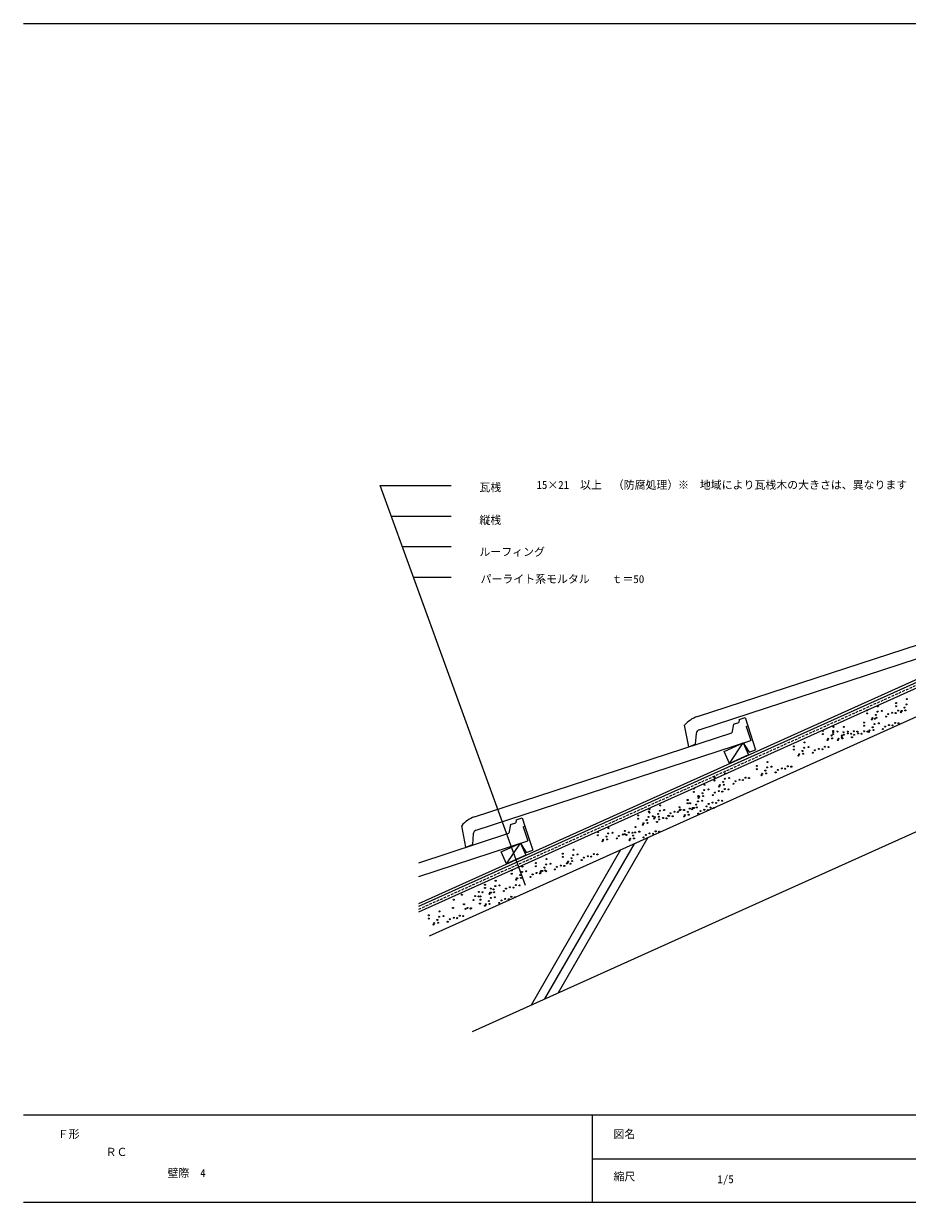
# Model space of a CAD drawing. Units: millimetres, scale not verified. Extents: x -198 to 202, y -140 to 130.
# Drawn here: x -197.6 to 4.9, y -140 to 130 of the extents above; entities that cross this region are included whole.
import ezdxf
from ezdxf.enums import TextEntityAlignment as Align

# ---------------------------------------------------------------- set-up
doc = ezdxf.new("R2010")
doc.units = ezdxf.units.MM
doc.header["$LTSCALE"] = 0.5
doc.linetypes.add('DASHED1', pattern=[1.8, 1.2, -0.6])
for name, color, linetype, lineweight in [('0-0', 5, 'Continuous', 18), ('0-1', 7, 'Continuous', 18), ('1-0', 7, 'Continuous', 18), ('1-1', 7, 'Continuous', 18), ('1-2', 3, 'Continuous', 18), ('1-4', 7, 'Continuous', 18)]:
    doc.layers.add(name, color=color, linetype=linetype, lineweight=lineweight)
doc.styles.add('ＭＳ ゴシック', font='')
doc.styles.get('ＭＳ ゴシック').set_extended_font_data('MS Gothic')

msp = doc.modelspace()

# ---------------------------------------------------------------- linework, layer by layer
at = {"layer": '0-0'}
for p, q in [((-197.5676, 130.0135), (202.4324, 130.0135)), ((202.4324, -119.9865), (-197.5676, -119.9865)), ((-67.2973, -119.9865), (-67.2973, -139.9865)), ((-67.2973, -129.9865), (10.5405, -129.9865)), ((202.4324, -139.9865), (-197.5676, -139.9865))]:
    msp.add_line(p, q, dxfattribs=at)
at = {"layer": '0-1'}
for p, q in [((-115.9081, 24.2135), (-99.6289, 24.2135)), ((-113.3603, 17.2135), (-99.6289, 17.2135)), ((-110.8125, 10.2135), (-99.6289, 10.2135)), ((-108.2647, 3.2135), (-99.6289, 3.2135))]:
    msp.add_line(p, q, dxfattribs=at)
at = {"layer": '1-0', "color": 3, "linetype": 'DASHED1'}
msp.add_line((-107.027, -72.8015), (77.7324, 10.3402), dxfattribs=at)
at = {"layer": '1-0'}
for p, q in [((-107.027, -73.4595), (78.2667, 9.9227)), ((-107.027, -72.1436), (71.4238, 8.1593)), ((-104.5648, -78.931), (78.2667, 3.3432)), ((-54.5559, -56.427), (-75.084, -91.9826)), ((-60.7959, -59.235), (-81.324, -94.7907)), ((-57.6759, -57.831), (-78.204, -93.3867))]:
    msp.add_line(p, q, dxfattribs=at)
for points in [[(-107.027, -71.4856), (71.1775, 8.7065), (71.4238, 8.1593)], [(-94.7161, -100.8171), (-35.909, -74.3539), (78.2667, -22.9748)]]:
    msp.add_lwpolyline(points, dxfattribs=at)
for centre in [(-1.8697, -26.3613), (2.3037, -25.6031), (2.3037, -26.3365), (4.2594, -26.6624), (4.6668, -25.929), (4.7483, -24.7068), (-4.3142, -27.2576), (-4.3142, -27.991), (-3.2549, -29.3762), (-3.092, -29.0503), (-2.5788, -29.1975), (-2.3586, -28.3169), (-2.1956, -28.9688), (-1.9512, -27.5835), (-0.9734, -27.4206), (0.0045, -28.7243), (0.4933, -28.1539), (1.3897, -27.828), (2.2045, -27.9095), (2.7749, -27.3391), (3.363, -27.7217), (3.526, -27.3958), (3.5898, -27.4206), (4.4223, -27.3143), (-14.4776, -31.9847), (-12.1145, -32.3106), (-12.114, -31.9847), (-12.033, -31.0884), (-11.1367, -32.1477), (-9.7509, -32.3106), (-9.6695, -31.0884), (-8.7731, -32.1477), (-7.3884, -32.0662), (-6.5735, -32.1477), (-5.0248, -32.0662), (-5.0233, -30.0939), (-5.0233, -30.8272), (-4.21, -32.1477), (-3.964, -32.2125), (-3.801, -31.8865), (-3.0677, -31.1532), (-2.9047, -31.8051), (-2.6603, -30.4198), (-1.6824, -30.2568), (-0.7046, -31.5606), (-0.2157, -30.9902), (0.6806, -30.6643), (1.4955, -30.7458), (2.0659, -30.1754), (2.8807, -30.2568), (-18.651, -34.6337), (-14.4776, -32.7181), (-13.4183, -34.1033), (-13.2553, -33.7774), (-12.5219, -33.044), (-12.359, -33.6959), (-12.114, -32.7181), (-11.0547, -34.1033), (-10.8917, -33.7774), (-10.1589, -33.4514), (-10.1584, -33.044), (-9.9954, -33.6959), (-9.6699, -32.881), (-8.7736, -32.5551), (-7.9588, -32.6366), (-7.7953, -33.4514), (-7.3064, -32.881), (-6.4101, -32.5551), (-5.5952, -32.6366), (-21.0955, -35.53), (-21.0955, -36.2634), (-20.0362, -37.6487), (-19.8732, -37.3227), (-19.1399, -36.5894), (-18.9769, -37.2412), (-18.7325, -35.856), (-17.7546, -35.693), (-16.7768, -36.9968), (-16.2879, -36.4264), (-15.3916, -36.1004), (-14.5767, -36.1819), (-14.0063, -35.6115), (-13.1915, -35.693), (-29.6043, -40.0208), (-27.2413, -40.3468), (-27.1598, -39.1245), (-26.2635, -40.1838), (-23.9004, -40.5912), (-22.5152, -40.1023), (-21.7003, -40.1838), (-39.2949, -42.6207), (-36.9319, -42.9467), (-36.8504, -41.7244), (-35.9541, -42.7837), (-33.591, -43.1911), (-32.7762, -43.2726), (-32.2058, -42.7022), (-31.3909, -42.7837), (-29.6043, -40.7542), (-28.545, -42.1394), (-28.3821, -41.8135), (-27.6487, -41.0801), (-27.4857, -41.732), (-25.2856, -41.4875), (-24.7967, -40.9171), (-23.0856, -40.6727), (-44.0221, -45.2207), (-44.0221, -45.954), (-41.659, -45.5466), (-41.5775, -44.3243), (-40.6812, -45.3836), (-39.2949, -43.3541), (-38.3181, -45.791), (-38.2356, -44.7393), (-38.0727, -44.4134), (-37.5033, -45.8725), (-37.3393, -43.68), (-37.1763, -44.3319), (-36.9329, -45.3021), (-36.118, -45.3836), (-34.9762, -44.0875), (-34.4873, -43.5171), (-45.4402, -47.8206), (-45.4402, -48.5539), (-44.8865, -48.5787), (-43.0771, -48.1465), (-42.9957, -46.9242), (-42.9628, -47.3393), (-42.7998, -47.0133), (-42.0993, -47.9835), (-42.0664, -46.28), (-41.9035, -46.9318), (-39.7363, -48.391), (-39.7034, -46.6874), (-39.2144, -46.117), (-38.9214, -48.4724), (-38.351, -47.902), (-37.5362, -47.9835), (-56.7853, -51.3659), (-54.3407, -50.4696), (-54.1854, -49.9478), (-54.1854, -50.6811), (-52.2297, -51.0071), (-51.8223, -50.2737), (-51.7408, -49.0514), (-50.8445, -50.1107), (-49.8667, -51.4145), (-49.3778, -50.8441), (-48.4814, -50.5182), (-47.6666, -50.5997), (-47.331, -49.4751), (-47.331, -50.2084), (-47.0962, -50.0293), (-46.2813, -50.1107), (-46.1088, -51.2677), (-45.3754, -50.5344), (-45.2124, -51.1862), (-44.968, -49.801), (-44.3809, -49.9392), (-44.2179, -49.6132), (-43.9902, -49.638), (-43.4846, -48.8799), (-43.3216, -49.5317), (-43.0123, -50.9418), (-42.5234, -50.3714), (-41.6271, -50.0455), (-41.1215, -49.2873), (-40.8123, -50.1269), (-40.6326, -48.7169), (-40.2419, -49.5565), (-39.427, -49.638), (-57.4134, -54.0149), (-56.7853, -52.0993), (-55.726, -53.4845), (-55.563, -53.1586), (-54.8296, -52.4252), (-54.6667, -53.0771), (-54.4222, -51.6918), (-53.4444, -51.5289), (-53.1261, -52.0664), (-52.9631, -51.7404), (-52.4666, -52.8326), (-52.0668, -51.659), (-51.9777, -52.2622), (-51.0813, -51.9363), (-50.2665, -52.0178), (-49.6961, -51.4474), (-48.8813, -51.5289), (-46.2717, -51.5937), (-66.0032, -55.1476), (-66.0032, -55.881), (-64.0475, -56.2069), (-63.6401, -55.4735), (-63.5586, -54.2513), (-62.6623, -55.3106), (-61.6845, -56.6143), (-61.1956, -56.0439), (-60.2992, -55.718), (-59.8579, -54.9113), (-59.8579, -55.6446), (-59.4844, -55.7995), (-58.914, -55.2291), (-58.6356, -56.7039), (-58.0991, -55.3106), (-57.9023, -55.9706), (-57.7393, -56.6224), (-57.4949, -55.2372), (-56.517, -55.0742), (-55.5392, -56.378), (-55.0503, -55.8076), (-54.154, -55.4816), (-53.3391, -55.5631), (-52.7687, -54.9927), (-51.9539, -55.0742), (-71.5947, -59.2147), (-64.9439, -57.2662), (-64.7809, -56.9403), (-63.8846, -56.8588), (-58.7986, -57.0299), (-77.7709, -61.3551), (-74.0393, -60.1111), (-74.0393, -60.8444), (-72.817, -61.9037), (-72.0836, -61.1704), (-71.9207, -61.8223), (-71.6762, -60.437), (-70.6984, -60.2741), (-69.7206, -61.5778), (-69.2317, -61.0074), (-68.3353, -60.6815), (-67.5205, -60.763), (-66.9501, -60.1926), (-66.1352, -60.2741), (-85.7564, -63.9626), (-85.7564, -64.696), (-83.3933, -64.2885), (-83.3118, -63.0663), (-82.4155, -64.1256), (-80.9488, -64.8589), (-80.2154, -62.2514), (-80.2154, -62.9848), (-80.0524, -64.533), (-79.2376, -64.6145), (-79.1561, -64.37), (-78.9931, -64.0441), (-78.6672, -64.0441), (-78.2598, -63.3107), (-78.0968, -63.9626), (-77.8523, -62.5774), (-77.8523, -64.1256), (-76.8745, -62.4144), (-75.8967, -63.7181), (-75.4078, -63.1477), (-74.5115, -62.8218), (-73.6966, -62.9033), (-73.1262, -62.3329), (-72.98, -62.2297), (-72.3114, -62.4144), (-91.8677, -67.222), (-89.5047, -67.5479), (-89.4232, -66.3256), (-88.5268, -67.385), (-84.7785, -67.3035), (-84.6971, -66.0812), (-84.5341, -65.7553), (-83.9637, -67.385), (-83.8007, -65.0219), (-83.6378, -65.6738), (-81.4377, -65.4293), (-97.1642, -69.5036), (-94.1493, -69.8295), (-93.3344, -69.911), (-93.253, -68.8517), (-92.927, -69.911), (-92.4381, -68.9332), (-91.8677, -67.9553), (-90.8084, -69.3406), (-90.6454, -69.0146), (-90.564, -68.1183), (-90.564, -70.2369), (-90.4825, -69.0147), (-89.9121, -68.2813), (-89.7491, -68.9332), (-89.5861, -70.074), (-87.549, -68.6887), (-87.0601, -68.1183), (-86.1638, -67.7924), (-85.8378, -69.9925), (-85.3489, -67.8739), (-85.023, -70.074), (-99.2014, -72.5185), (-99.0384, -70.6443), (-96.6753, -71.7036), (-96.3494, -72.763), (-95.8605, -72.5185), (-95.2086, -72.6815), (-95.0456, -72.6), (-94.4752, -70.7258), (-93.0085, -71.5407), (-92.927, -70.6443), (-91.8677, -72.0296), (-91.7047, -71.7036), (-90.9714, -70.9703), (-90.8084, -71.6222), (-88.6083, -71.3777), (-88.1194, -70.8073), (-87.2231, -70.4814), (-86.4082, -70.5629), (-104.7423, -74.2297), (-104.7423, -74.963), (-102.7867, -75.289), (-102.3793, -74.5556), (-102.2978, -73.3333), (-101.4014, -74.3926), (-100.4236, -75.6964), (-99.9347, -75.126), (-99.0384, -74.8001), (-98.2235, -74.8816), (-97.6531, -74.3112), (-96.8383, -74.3926), (-103.683, -76.3483), (-103.5201, -76.0223), (-102.6237, -75.9409)]:
    msp.add_circle(centre, 0.1152, dxfattribs=at)
at = {"layer": '1-1'}
for p, q in [((-35.8506, -39.4562), (-32.7045, -34.7507)), ((-86.9182, -62.4366), (-83.7721, -57.7311))]:
    msp.add_line(p, q, dxfattribs=at)
for points in [[(-35.8506, -39.4562), (-37.0817, -36.7205), (-32.7045, -34.7507), (-31.4734, -37.4865)], [(-86.9182, -62.4366), (-88.1493, -59.7009), (-83.7721, -57.7311), (-82.541, -60.4669)]]:
    msp.add_lwpolyline(points, close=True, dxfattribs=at)
at = {"layer": '1-2'}
for p, q in [((-43.2195, -28.7119), (15.7212, -9.4768)), ((-42.812, -31.7346), (20.0743, -11.2118)), ((-33.6193, -29.369), (-33.7407, -30.0397)), ((-33.6193, -29.369), (-32.2883, -28.9346)), ((-32.2883, -28.9346), (-31.6679, -30.8359)), ((-45.1607, -35.6568), (-46.1342, -30.7149)), ((-34.9542, -30.4357), (-35.3464, -32.4572)), ((-34.9542, -30.4357), (-33.7407, -30.0397)), ((-32.0481, -30.96), (-31.6679, -30.8359)), ((-32.0481, -30.96), (-30.9933, -34.1923)), ((-94.2871, -51.6923), (-35.3464, -32.4572)), ((-93.8796, -54.715), (-30.9933, -34.1923)), ((-45.1607, -35.6568), (-43.6877, -35.0133)), ((-43.4987, -32.6069), (-43.6877, -35.0133)), ((-96.2283, -58.6372), (-97.2017, -53.6954)), ((-86.0278, -53.4193), (-86.4172, -55.4413)), ((-86.0278, -53.4193), (-84.8149, -53.0216)), ((-84.6944, -52.3507), (-84.8149, -53.0216)), ((-84.6944, -52.3507), (-83.3641, -51.9145)), ((-83.3641, -51.9145), (-82.741, -53.8149)), ((-83.121, -53.9395), (-82.741, -53.8149)), ((-83.121, -53.9395), (-82.0617, -57.1703)), ((-107.027, -62.1992), (-86.4172, -55.4413)), ((-94.5663, -55.5873), (-94.7553, -57.9937)), ((-107.027, -65.3564), (-82.0617, -57.1703)), ((-96.2283, -58.6372), (-94.7553, -57.9937))]:
    msp.add_line(p, q, dxfattribs=at)
at = {"layer": '1-2', "color": 7}
for p, q in [((-32.2883, -28.9346), (-31.6679, -30.8359)), ((-31.6679, -30.8359), (-29.8685, -36.3497)), ((-83.3641, -51.9145), (-82.741, -53.8149)), ((-82.741, -53.8149), (-80.9338, -59.3262))]:
    msp.add_line(p, q, dxfattribs=at)
for points in [[(-32.7045, -34.7507), (-31.3895, -36.8461), (-29.8685, -36.3497)], [(-83.7721, -57.7311), (-82.4541, -59.8247), (-80.9338, -59.3262)]]:
    msp.add_lwpolyline(points, dxfattribs=at)
at = {"layer": '1-2'}
for centre, radius, start, end in [((-41.4231, -34.4478), 6.0106, 107.38989, 141.60803), ((-42.5017, -32.6852), 1, 108.07393, 175.5087), ((-92.4907, -57.4282), 6.0106, 107.38989, 141.60803), ((-93.5693, -55.6657), 1, 108.07393, 175.5087)]:
    msp.add_arc(centre, radius, start, end, dxfattribs=at)
at = {"layer": '1-4'}
msp.add_line((-82.573, -67.3739), (-115.9081, 24.2135), dxfattribs=at)

# ---------------------------------------------------------------- texts
at = {"layer": '0-0', "color": 7, "style": 'ＭＳ ゴシック'}
for s, p in [('Ｆ形', (-189.7297, -125.7973)), ('図名', (-62.4324, -125.7973)), ('縮尺', (-62.4324, -135.527)), ('1/5', (-38.6278, -136.1375))]:
    msp.add_text(s, height=1.833, dxfattribs=at).set_placement(p, align=Align.BOTTOM_LEFT)
at = {"layer": '0-1', "style": 'ＭＳ ゴシック'}
for s, p in [('瓦桟', (-93.1424, 22.3251)), ('縦桟', (-93.1424, 14.8212)), ('ルーフィング', (-93.1424, 7.538))]:
    msp.add_text(s, height=1.833, dxfattribs=at).set_placement(p, align=Align.BOTTOM_LEFT)
at = {"layer": '1-0', "style": 'ＭＳ ゴシック'}
for s, p in [('15×21\u3000以上\u3000（防腐処理）', (-80.0754, 22.8787)), ('※\u3000地域により瓦桟木の大きさは、異なります', (-47.6467, 22.8787)), ('パーライト系モルタル\u3000\u3000ｔ＝50', (-92.8895, 1.3161))]:
    msp.add_text(s, height=1.833, dxfattribs=at).set_placement(p, align=Align.BOTTOM_LEFT)
at = {"layer": '1-4', "style": 'ＭＳ ゴシック'}
for s, p in [('ＲＣ', (-178.7681, -129.91)), ('壁際\u30004', (-164.6024, -134.7264))]:
    msp.add_text(s, height=1.833, dxfattribs=at).set_placement(p, align=Align.BOTTOM_LEFT)

doc.saveas('drawing.dxf')
